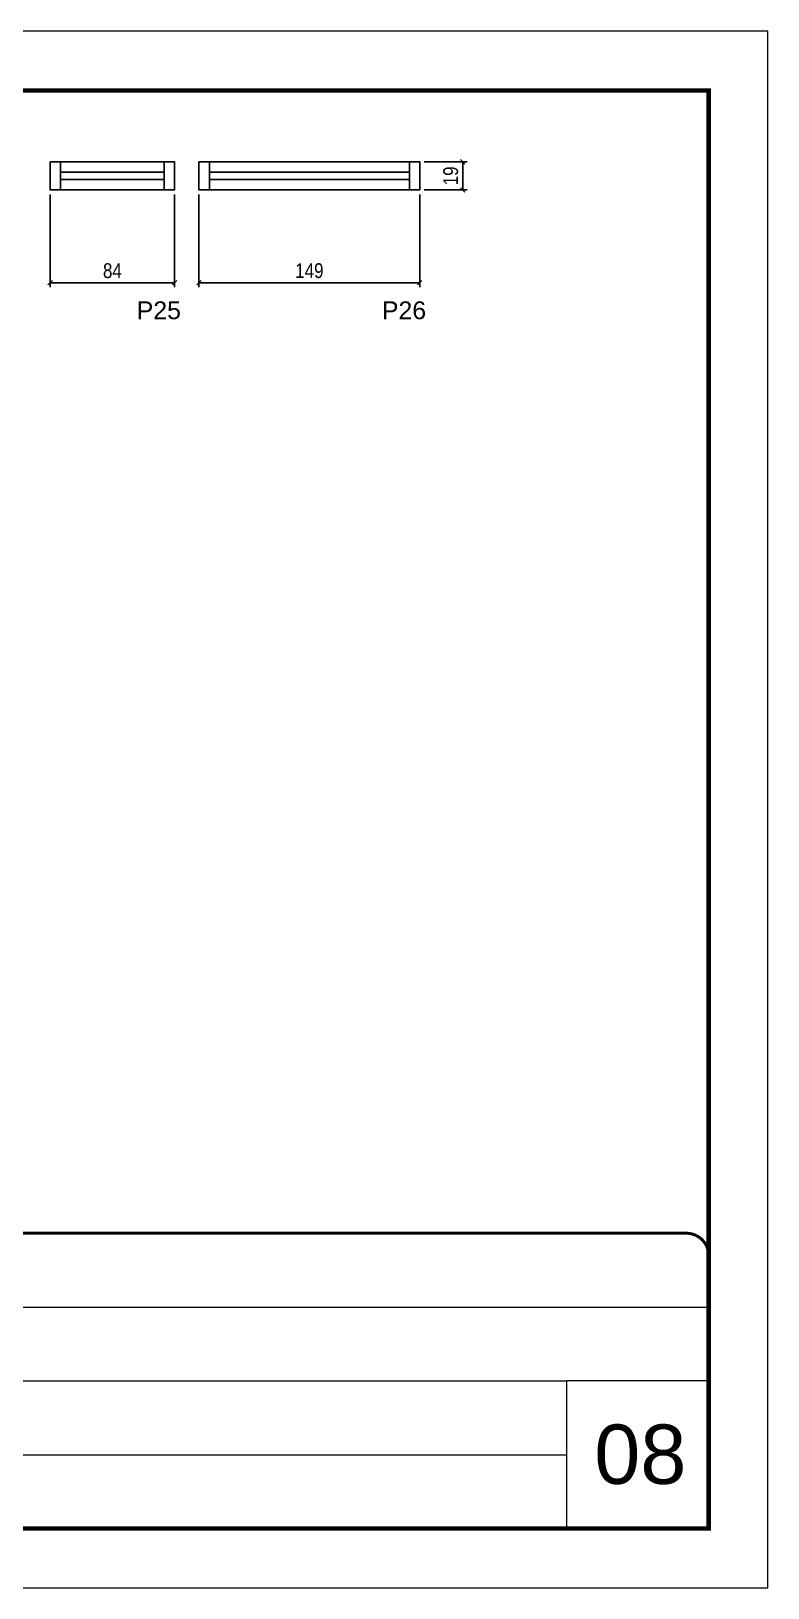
# Model space of a CAD drawing. Extents: x 3111 to 9365, y 861 to 5356.
# Drawn here: x 8867 to 9365, y 3158 to 4208 of the extents above; entities that cross this region are included whole.
import ezdxf

# ---------------------------------------------------------------- set-up
doc = ezdxf.new("R2010")
doc.units = 0
doc.linetypes.add('CONTINUO', pattern=[0])
doc.linetypes.add('DASHED', pattern=[0.75, 0.5, -0.25])
for name, color, linetype in [('5', 5, 'Continuous'), ('COTA', 241, 'Continuous'), ('Painéis', 200, 'Continuous'), ('SARR_2.2x7', 40, 'Continuous')]:
    doc.layers.add(name, color=color, linetype=linetype)
for name, color, linetype, lineweight in [('CARIMBO', 255, 'Continuous', 9), ('Folhas', 255, 'Continuous', 9), ('SARRAFO DE PRESSAO', 251, 'DASHED', 9)]:
    doc.layers.add(name, color=color, linetype=linetype, lineweight=lineweight)
doc.styles.add('ARIAL', font='arial.ttf')
doc.styles.add('COTA TECNICA-50', font='techl___.ttf', dxfattribs={"height": 10})
doc.styles.get("Standard").update_dxf_attribs({"font": 'arial.ttf'})
doc.dimstyles.new('COTA PAINEL-50', dxfattribs={"dimtxt": 10, "dimasz": 3, "dimexe": 3, "dimexo": 3, "dimgap": 3, "dimtad": 1, "dimdec": 1, "dimzin": 12, "dimdsep": 46, "dimtxsty": 'COTA TECNICA-50', "dimblk1": 'OBLIQUE', "dimblk2": 'OBLIQUE', "dimsah": 1, "dimcen": 0.9, "dimclrd": 4, "dimclre": 4, "dimclrt": 240, "dimadec": 1, "dimazin": 3, "dimtfac": 1, "dimtdec": 1, "dimtmove": 0, "dimatfit": 3, "dimfxl": 1, "dimtolj": 1, "dimtzin": 12, "dimarcsym": 0})

# ---------------------------------------------------------------- blocks, each defined once
blk = doc.blocks.new('9999999999')
at = {"color": 30, "linetype": 'CONTINUO'}
for p, q in [((98564.6, 34379.6), (99584, 34379.6)), ((98564.6, 34329.8), (99488, 34329.8)), ((99584, 34329.8), (99488, 34329.8)), ((99488, 34329.8), (99488, 34230.2)), ((98564.6, 34280), (99488, 34280))]:
    blk.add_line(p, q, dxfattribs=at)
at = {"color": 30, "linetype": 'CONTINUO', "const_width": 2}
blk.add_lwpolyline([(99584, 34230.2), (99584, 34414.4, 0.414214), (99569, 34429.4), (98229, 34429.4, 0.414214), (98214, 34414.4), (98214, 34245.2, 0.414214), (98229, 34230.2), (99584, 34230.2)], format="xyb", dxfattribs=at)
at = {"layer": 'Folhas'}
blk.add_lwpolyline([(98139, 34190.2), (99624, 34190.2), (99624, 35240.2), (98139, 35240.2)], close=True, dxfattribs=at)
at = {"layer": 'Folhas', "color": 30, "const_width": 3}
blk.add_lwpolyline([(98214, 34230.2), (99584, 34230.2), (99584, 35200.2), (98214, 35200.2)], close=True, dxfattribs=at)
blk = doc.blocks.new('_Oblique')
at = {"color": 0, "linetype": 'ByBlock', "lineweight": -2}
blk.add_line((-0.5, -0.5), (0.5, 0.5), dxfattribs=at)
blk = doc.blocks.new('*D14')
at = {"layer": 'COTA', "color": 4, "linetype": 'ByBlock', "lineweight": -2, "transparency": 16777216}
for p, q in [((9132.6, 4119.8), (9161.6, 4119.8)), ((9158.6, 4100.8), (9158.6, 4119.8)), ((9132.6, 4100.8), (9161.6, 4100.8))]:
    blk.add_line(p, q, dxfattribs=at)
at = {"layer": 'Defpoints', "color": 0, "linetype": 'ByBlock', "transparency": 16777216}
for p in [(9129.6, 4119.8), (9158.6, 4119.8), (9129.6, 4100.8)]:
    blk.add_point(p, dxfattribs=at)
at = {"layer": 'COTA', "color": 4, "linetype": 'ByBlock', "lineweight": -2, "transparency": 16777216, "xscale": 3, "yscale": 3, "zscale": 3}
for p, rotation in [((9158.6, 4119.8), 90), ((9158.6, 4100.8), 270)]:
    blk.add_blockref('_Oblique', p, dxfattribs=dict(at, rotation=rotation))
at = {"layer": 'COTA', "color": 240, "linetype": 'ByBlock', "transparency": 16777216, "insert": (9150.5, 4110.3), "char_height": 10, "attachment_point": 5, "rotation": 90, "style": 'COTA TECNICA-50'}
blk.add_mtext('\\A1;19', dxfattribs=at)
blk = doc.blocks.new('*D108')
at = {"layer": 'COTA', "color": 4, "linetype": 'ByBlock', "lineweight": -2, "transparency": 16777216}
for p, q in [((8880.2, 4097.8), (8880.2, 4035.2)), ((8964.2, 4097.8), (8964.2, 4035.2)), ((8964.2, 4038.2), (8880.2, 4038.2))]:
    blk.add_line(p, q, dxfattribs=at)
at = {"layer": 'Defpoints', "color": 0, "linetype": 'ByBlock', "transparency": 16777216}
for p in [(8880.2, 4100.8), (8964.2, 4100.8), (8880.2, 4038.2)]:
    blk.add_point(p, dxfattribs=at)
at = {"layer": 'COTA', "color": 4, "linetype": 'ByBlock', "lineweight": -2, "transparency": 16777216, "xscale": 3, "yscale": 3, "zscale": 3}
for p, rotation in [((8880.2, 4038.2), 180.0000000217672), ((8964.2, 4038.2), 2.176722802005315e-08)]:
    blk.add_blockref('_Oblique', p, dxfattribs=dict(at, rotation=rotation))
at = {"layer": 'COTA', "color": 240, "linetype": 'ByBlock', "transparency": 16777216, "insert": (8922.2, 4046.3), "char_height": 10, "attachment_point": 5, "rotation": 0, "style": 'COTA TECNICA-50'}
blk.add_mtext('\\A1;84', dxfattribs=at)
blk = doc.blocks.new('*D109')
at = {"layer": 'COTA', "color": 4, "linetype": 'ByBlock', "lineweight": -2, "transparency": 16777216}
for p, q in [((8980.6, 4097.8), (8980.6, 4035.2)), ((9129.6, 4097.8), (9129.6, 4035.2)), ((9129.6, 4038.2), (8980.6, 4038.2))]:
    blk.add_line(p, q, dxfattribs=at)
at = {"layer": 'Defpoints', "color": 0, "linetype": 'ByBlock', "transparency": 16777216}
for p in [(8980.6, 4100.8), (9129.6, 4100.8), (8980.6, 4038.2)]:
    blk.add_point(p, dxfattribs=at)
at = {"layer": 'COTA', "color": 4, "linetype": 'ByBlock', "lineweight": -2, "transparency": 16777216, "xscale": 3, "yscale": 3, "zscale": 3}
for p, rotation in [((8980.6, 4038.2), 180.0000000122715), ((9129.6, 4038.2), 1.22714638450816e-08)]:
    blk.add_blockref('_Oblique', p, dxfattribs=dict(at, rotation=rotation))
at = {"layer": 'COTA', "color": 240, "linetype": 'ByBlock', "transparency": 16777216, "insert": (9055.1, 4046.3), "char_height": 10, "attachment_point": 5, "rotation": 0, "style": 'COTA TECNICA-50'}
blk.add_mtext('\\A1;149', dxfattribs=at)

msp = doc.modelspace()

# ---------------------------------------------------------------- linework, layer by layer
at = {"layer": 'Painéis', "linetype": 'Continuous'}
for points in [[(8880.16, 4119.81), (8964.16, 4119.81), (8964.16, 4100.81), (8880.16, 4100.81)], [(8980.61, 4119.81), (9129.61, 4119.81), (9129.61, 4100.81), (8980.61, 4100.81)]]:
    msp.add_lwpolyline(points, close=True, dxfattribs=at)
at = {"layer": 'SARR_2.2x7', "linetype": 'Continuous'}
for p, q in [((8887.16, 4119.81), (8887.16, 4100.81)), ((8957.16, 4119.81), (8957.16, 4100.81)), ((8987.61, 4119.81), (8987.61, 4100.81)), ((9122.61, 4119.81), (9122.61, 4100.81)), ((8887.16, 4112.81), (8957.16, 4112.81)), ((8957.16, 4107.81), (8887.16, 4107.81)), ((8987.61, 4112.81), (9122.61, 4112.81)), ((9122.61, 4107.81), (8987.61, 4107.81))]:
    msp.add_line(p, q, dxfattribs=at)

# ---------------------------------------------------------------- block references
at = {"layer": 'SARRAFO DE PRESSAO', "color": 6, "linetype": 'ByBlock'}
msp.add_blockref('9999999999', (-90259.48, -31032.29), dxfattribs=at)

# ---------------------------------------------------------------- texts
at = {"layer": '5', "linetype": 'Continuous'}
for s, p in [('P25', (8938.62, 4013.62)), ('P26', (9104.07, 4013.62))]:
    msp.add_text(s, height=12, rotation=359.99996, dxfattribs=at).set_placement(p)
at = {"layer": 'CARIMBO', "style": 'ARIAL'}
msp.add_text('08', height=40, dxfattribs=at).set_placement((9247.36, 3228.06))

# ---------------------------------------------------------------- dimensions: what is measured, and where the dimension line sits
at = {"layer": 'COTA', "linetype": 'ByBlock'}
dim = msp.add_linear_dim(base=(9158.58, 4119.81), p1=(9129.61, 4100.81), p2=(9129.61, 4119.81), angle=90, dimstyle='COTA PAINEL-50', override={"dimarcsym": 1}, dxfattribs=at)
dim.commit()
dim.dimension.update_dxf_attribs({"geometry": '*D14', "text_midpoint": (9150.5, 4110.31)})
for p1, p2, picture, middle in [((8964.16, 4100.81), (8880.16, 4100.81), '*D108', (8922.16, 4046.34)), ((9129.61, 4100.81), (8980.61, 4100.81), '*D109', (9055.11, 4046.34))]:
    dim = msp.add_aligned_dim(p1=p1, p2=p2, distance=62.56, dimstyle='COTA PAINEL-50', override={"dimarcsym": 1}, dxfattribs=at)
    dim.commit()
    dim.dimension.update_dxf_attribs({"geometry": picture, "text_midpoint": middle})

doc.saveas('drawing.dxf')
